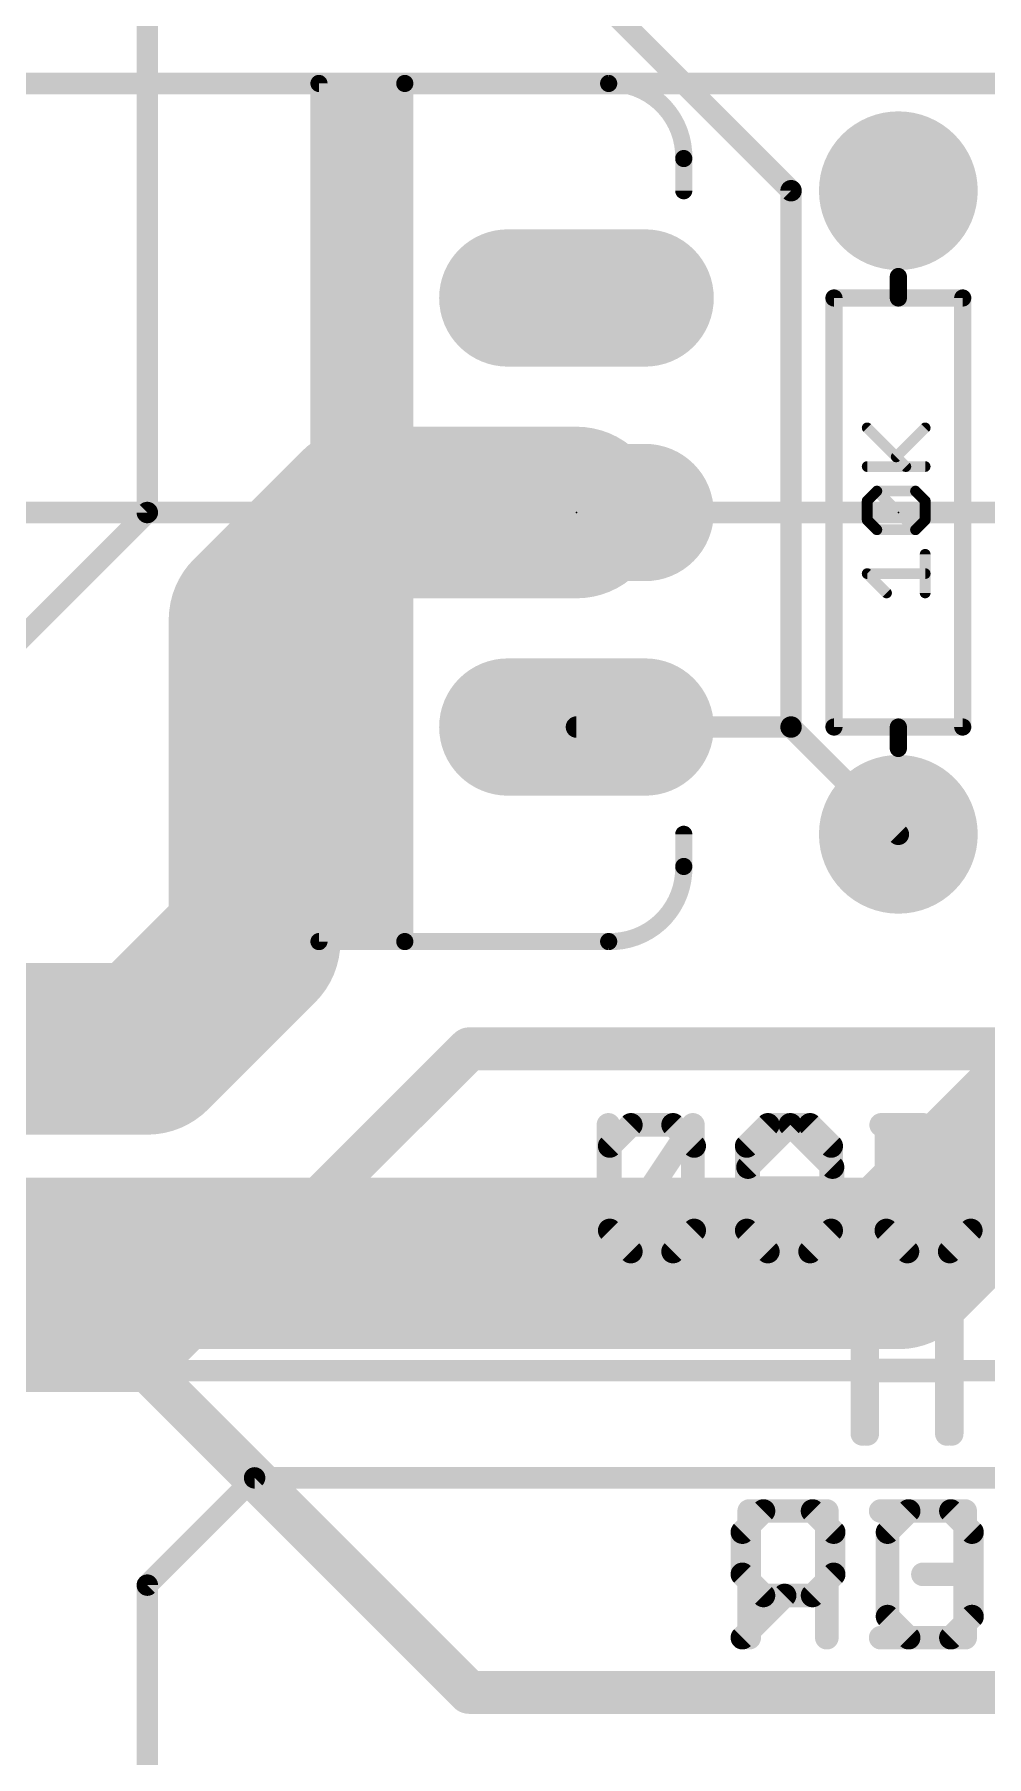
# Model space of a CAD drawing. Extents: x -15.6 to 82.7, y -6.5 to 54.7.
# Drawn here: x 22.79 to 34.06, y 22.1 to 42.49 of the extents above; entities that cross this region are included whole.
import ezdxf

# ---------------------------------------------------------------- set-up
doc = ezdxf.new("R2010")
doc.units = 0
for name, color, linetype in [('1', 12, 'CONTINUOUS'), ('16', 132, 'CONTINUOUS'), ('17', 110, 'CONTINUOUS'), ('21', 41, 'CONTINUOUS'), ('22', 40, 'CONTINUOUS'), ('23', 53, 'CONTINUOUS'), ('51', 53, 'CONTINUOUS')]:
    doc.layers.add(name, color=color, linetype=linetype)

# ---------------------------------------------------------------- blocks, each defined once
blk = doc.blocks.new('RECT')
blk.add_solid([(-0.5, -0.5), (0.5, -0.5), (-0.5, 0.5), (0.5, 0.5)])
blk = doc.blocks.new('LONGP100')
at = {"const_width": 1}
blk.add_lwpolyline([(-0.5, 0), (0.5, 0)], dxfattribs=at)
at = {"const_width": 0.5}
for points in [[(-0.5, 0.25, 1), (-0.5, -0.25)], [(0.5, -0.25, 1), (0.5, 0.25)]]:
    blk.add_lwpolyline(points, format="xyb", dxfattribs=at)
blk = doc.blocks.new('ROUNDP')
at = {"const_width": 0.5}
blk.add_lwpolyline([(0, -0.25, 1), (0, 0.25, 1), (0, -0.25)], format="xyb", dxfattribs=at)

msp = doc.modelspace()

# ---------------------------------------------------------------- linework, layer by layer
at = {"layer": '1'}
for points, const_width in [([(31.75, 40.64), (27.94, 44.45)], 0.254), ([(24.13, 36.83), (24.13, 43.18)], 0.254), ([(60.96, 41.91), (17.78, 41.91)], 0.254), ([(31.75, 34.29), (31.75, 40.64)], 0.254), ([(25.4, 35.56), (26.67, 36.83)], 2.032), ([(26.67, 36.83), (29.21, 36.83)], 2.032), ([(17.78, 36.83), (57.15, 36.83)], 0.254), ([(21.59, 34.29), (24.13, 36.83)], 0.254), ([(25.4, 31.75), (25.4, 35.56)], 2.032), ([(29.21, 34.29), (31.75, 34.29)], 0.254), ([(31.75, 34.29), (33.02, 33.02)], 0.254), ([(24.13, 30.48), (25.4, 31.75)], 2.032), ([(33.02, 27.94), (36.83, 31.75)], 2.032), ([(15.24, 30.48), (24.13, 30.48)], 2.032), ([(12.7, 27.94), (33.02, 27.94)], 2.032), ([(24.13, 24.13), (25.4, 25.4)], 0.254), ([(25.4, 25.4), (34.29, 25.4)], 0.254), ([(24.13, 16.51), (24.13, 24.13)], 0.254)]:
    msp.add_lwpolyline(points, dxfattribs=dict(at, const_width=const_width))
for points, const_width in [([(31.8135, 40.64, 1), (31.6865, 40.64)], 0.127), ([(31.7051, 40.5951, 1), (31.7949, 40.6849)], 0.127), ([(26.67, 37.338, 1), (26.67, 36.322)], 1.016), ([(27.0292, 36.4708, 1), (26.3108, 37.1892)], 1.016), ([(29.21, 36.322, 1), (29.21, 37.338)], 1.016), ([(24.1749, 36.7851, 1), (24.0851, 36.8749)], 0.127), ([(24.0665, 36.83, 1), (24.1935, 36.83)], 0.127), ([(25.908, 35.56, 1), (24.892, 35.56)], 1.016), ([(25.0408, 35.9192, 1), (25.7592, 35.2008)], 1.016), ([(29.21, 34.3535, 1), (29.21, 34.2265)], 0.127), ([(31.7949, 34.3349, 1), (31.7051, 34.2451)], 0.127), ([(31.6865, 34.29, 1), (31.8135, 34.29)], 0.127), ([(31.75, 34.2265, 1), (31.75, 34.3535)], 0.127), ([(32.9751, 32.9751, 1), (33.0649, 33.0649)], 0.127), ([(25.7592, 31.3908, 1), (25.0408, 32.1092)], 1.016), ([(24.892, 31.75, 1), (25.908, 31.75)], 1.016), ([(24.13, 29.972, 1), (24.13, 30.988)], 1.016), ([(23.7708, 30.8392, 1), (24.4892, 30.1208)], 1.016), ([(33.02, 27.432, 1), (33.02, 28.448)], 1.016), ([(32.6608, 28.2992, 1), (33.3792, 27.5808)], 1.016), ([(25.4, 25.4635, 1), (25.4, 25.3365)], 0.127), ([(25.4449, 25.3551, 1), (25.3551, 25.4449)], 0.127), ([(24.1935, 24.13, 1), (24.0665, 24.13)], 0.127), ([(24.0851, 24.1749, 1), (24.1749, 24.0851)], 0.127)]:
    msp.add_lwpolyline(points, format="xyb", dxfattribs=dict(at, const_width=const_width))
at = {"layer": '16', "const_width": 0.254}
for points in [[(17.78, 41.91), (60.96, 41.91)], [(57.15, 36.83), (17.78, 36.83)]]:
    msp.add_lwpolyline(points, dxfattribs=at)
at = {"layer": '21'}
for points, const_width in [([(26.162, 31.75), (26.162, 41.91)], 0.2032), ([(26.162, 41.91), (27.178, 41.91)], 0.2032), ([(27.178, 41.91), (29.591, 41.91)], 0.2032), ([(27.178, 41.91), (27.178, 31.75)], 0.2032), ([(30.48, 41.021), (30.48, 40.64)], 0.2032), ([(33.02, 39.37), (33.02, 39.624)], 0.2032), ([(32.258, 34.29), (32.258, 39.37)], 0.2032), ([(32.258, 39.37), (33.02, 39.37)], 0.2032), ([(33.02, 39.37), (33.782, 39.37)], 0.2032), ([(33.782, 39.37), (33.782, 34.29)], 0.2032), ([(33.1087, 37.3743), (32.6511, 37.8319)], 0.127), ([(32.9943, 37.4887), (33.3375, 37.8319)], 0.127), ([(32.6511, 37.3743), (33.3375, 37.3743)], 0.127), ([(32.6511, 36.9691), (32.7655, 37.0835)], 0.127), ([(32.7655, 37.0835), (33.2231, 37.0835)], 0.127), ([(33.2231, 36.6259), (32.7655, 37.0835)], 0.127), ([(33.2231, 37.0835), (33.3375, 36.9691)], 0.127), ([(32.6511, 36.7403), (32.6511, 36.9691)], 0.127), ([(33.3375, 36.9691), (33.3375, 36.7403)], 0.127), ([(32.7655, 36.6259), (32.6511, 36.7403)], 0.127), ([(33.3375, 36.7403), (33.2231, 36.6259)], 0.127), ([(33.2231, 36.6259), (32.7655, 36.6259)], 0.127), ([(33.3375, 35.8775), (33.3375, 36.3351)], 0.127), ([(32.8799, 35.8775), (32.6511, 36.1063)], 0.127), ([(32.6511, 36.1063), (33.3375, 36.1063)], 0.127), ([(33.02, 34.29), (32.258, 34.29)], 0.2032), ([(33.782, 34.29), (33.02, 34.29)], 0.2032), ([(33.02, 34.29), (33.02, 34.036)], 0.2032), ([(30.48, 32.639), (30.48, 33.02)], 0.2032), ([(27.178, 31.75), (26.162, 31.75)], 0.2032), ([(27.178, 31.75), (29.591, 31.75)], 0.2032), ([(24.13, 26.67), (27.94, 30.48)], 0.508), ([(27.94, 30.48), (45.72, 30.48)], 0.508), ([(29.8537, 29.5796), (29.6037, 29.3296)], 0.2794), ([(30.3536, 29.5796), (29.8537, 29.5796)], 0.2794), ([(30.6036, 29.3296), (30.3536, 29.5796)], 0.2794), ([(31.2409, 29.0796), (31.7408, 29.5796)], 0.2794), ([(31.7408, 29.5796), (32.2408, 29.0796)], 0.2794), ([(32.878, 29.5796), (32.878, 28.3297)], 0.2794), ([(33.8779, 28.3297), (33.8779, 29.5796)], 0.2794), ([(29.6037, 29.3296), (29.6037, 28.3297)], 0.2794), ([(31.2409, 28.0797), (31.2409, 29.0796)], 0.2794), ([(32.2408, 29.0796), (32.2408, 28.0797)], 0.2794), ([(31.2409, 28.8296), (32.2408, 28.8296)], 0.2794), ([(29.6037, 28.3297), (29.8537, 28.0797)], 0.2794), ([(30.3536, 28.0797), (30.6036, 28.3297)], 0.2794), ([(32.878, 28.3297), (33.128, 28.0797)], 0.2794), ([(33.628, 28.0797), (33.8779, 28.3297)], 0.2794), ([(29.8537, 28.0797), (30.3536, 28.0797)], 0.2794), ([(33.128, 28.0797), (33.628, 28.0797)], 0.2794), ([(32.6517, 25.9207), (32.6517, 27.4206)], 0.2794), ([(33.6516, 27.4206), (33.6516, 25.9207)], 0.2794), ([(10.16, 26.67), (24.13, 26.67)], 0.508), ([(24.13, 26.67), (27.94, 22.86)], 0.508), ([(32.6517, 26.6706), (33.6516, 26.6706)], 0.2794), ([(31.2547, 23.5077), (31.2547, 25.0076)], 0.2794), ([(31.2547, 25.0076), (32.0046, 25.0076)], 0.2794), ([(32.0046, 25.0076), (32.2546, 24.7576)], 0.2794), ([(33.1418, 25.0076), (32.8919, 24.7576)], 0.2794), ([(33.6418, 25.0076), (33.1418, 25.0076)], 0.2794), ([(33.8918, 24.7576), (33.6418, 25.0076)], 0.2794), ([(32.2546, 24.7576), (32.2546, 24.2576)], 0.2794), ([(32.8919, 24.7576), (32.8919, 23.7577)], 0.2794), ([(33.8918, 23.7577), (33.8918, 24.7576)], 0.2794), ([(32.2546, 24.2576), (32.0046, 24.0077)], 0.2794), ([(32.0046, 24.0077), (31.2547, 24.0077)], 0.2794), ([(32.8919, 23.7577), (33.1418, 23.5077)], 0.2794), ([(33.6418, 23.5077), (33.8918, 23.7577)], 0.2794), ([(33.1418, 23.5077), (33.6418, 23.5077)], 0.2794), ([(27.94, 22.86), (43.18, 22.86)], 0.508)]:
    msp.add_lwpolyline(points, dxfattribs=dict(at, const_width=const_width))
for points, const_width in [([(26.2128, 41.91, 1), (26.1112, 41.91)], 0.1016), ([(26.162, 41.9608, 1), (26.162, 41.8592)], 0.1016), ([(27.178, 41.9608, 1), (27.178, 41.8592)], 0.1016), ([(27.2288, 41.91, 1), (27.1272, 41.91)], 0.1016), ([(27.178, 41.8592, 1), (27.178, 41.9608)], 0.1016), ([(30.48, 41.021, 0.4286), (29.591, 41.91)], 0.2032), ([(29.5898, 41.9608, 1), (29.5922, 41.8592)], 0.1016), ([(29.591, 41.8592, 1), (29.591, 41.9608)], 0.1016), ([(30.5308, 41.021, 1), (30.4292, 41.021)], 0.1016), ([(30.4292, 41.0222, 1), (30.5308, 41.0198)], 0.1016), ([(30.4292, 40.64, 1), (30.5308, 40.64)], 0.1016), ([(33.0708, 39.624, 1), (32.9692, 39.624)], 0.1016), ([(32.3088, 39.37, 1), (32.2072, 39.37)], 0.1016), ([(32.258, 39.4208, 1), (32.258, 39.3192)], 0.1016), ([(33.02, 39.4208, 1), (33.02, 39.3192)], 0.1016), ([(32.9692, 39.37, 1), (33.0708, 39.37)], 0.1016), ([(33.02, 39.3192, 1), (33.02, 39.4208)], 0.1016), ([(33.8328, 39.37, 1), (33.7312, 39.37)], 0.1016), ([(33.782, 39.3192, 1), (33.782, 39.4208)], 0.1016), ([(32.6736, 37.8544, 1), (32.6287, 37.8095)], 0.0635), ([(33.36, 37.8095, 1), (33.315, 37.8544)], 0.0635), ([(32.9719, 37.5112, 1), (33.0168, 37.4663)], 0.0635), ([(32.6511, 37.4061, 1), (32.6511, 37.3426)], 0.0635), ([(33.0863, 37.3519, 1), (33.1312, 37.3968)], 0.0635), ([(33.3375, 37.3426, 1), (33.3375, 37.4061)], 0.0635), ([(32.7655, 37.1153, 1), (32.7655, 37.0518)], 0.0635), ([(32.788, 37.106, 1), (32.7431, 37.0611)], 0.0635), ([(32.788, 37.0611, 1), (32.7431, 37.106)], 0.0635), ([(33.2456, 37.106, 1), (33.2007, 37.0611)], 0.0635), ([(33.2231, 37.0518, 1), (33.2231, 37.1153)], 0.0635), ([(32.6829, 36.9691, 1), (32.6194, 36.9691)], 0.0635), ([(32.6287, 36.9916, 1), (32.6736, 36.9467)], 0.0635), ([(33.3693, 36.9691, 1), (33.3057, 36.9691)], 0.0635), ([(33.315, 36.9467, 1), (33.36, 36.9916)], 0.0635), ([(32.6194, 36.7403, 1), (32.6829, 36.7403)], 0.0635), ([(32.6736, 36.7628, 1), (32.6287, 36.7179)], 0.0635), ([(33.3057, 36.7403, 1), (33.3693, 36.7403)], 0.0635), ([(33.36, 36.7179, 1), (33.315, 36.7628)], 0.0635), ([(32.7655, 36.6577, 1), (32.7655, 36.5942)], 0.0635), ([(32.7431, 36.6035, 1), (32.788, 36.6484)], 0.0635), ([(33.2007, 36.6484, 1), (33.2456, 36.6035)], 0.0635), ([(33.2007, 36.6035, 1), (33.2456, 36.6484)], 0.0635), ([(33.2231, 36.5942, 1), (33.2231, 36.6577)], 0.0635), ([(33.3693, 36.3351, 1), (33.3057, 36.3351)], 0.0635), ([(32.6511, 36.138, 1), (32.6511, 36.0745)], 0.0635), ([(32.6736, 36.1287, 1), (32.6287, 36.0838)], 0.0635), ([(33.3375, 36.0745, 1), (33.3375, 36.138)], 0.0635), ([(32.8575, 35.855, 1), (32.9024, 35.9)], 0.0635), ([(33.3057, 35.8775, 1), (33.3693, 35.8775)], 0.0635), ([(32.258, 34.3408, 1), (32.258, 34.2392)], 0.1016), ([(32.2072, 34.29, 1), (32.3088, 34.29)], 0.1016), ([(33.02, 34.3408, 1), (33.02, 34.2392)], 0.1016), ([(33.0708, 34.29, 1), (32.9692, 34.29)], 0.1016), ([(33.02, 34.2392, 1), (33.02, 34.3408)], 0.1016), ([(33.7312, 34.29, 1), (33.8328, 34.29)], 0.1016), ([(33.782, 34.2392, 1), (33.782, 34.3408)], 0.1016), ([(32.9692, 34.036, 1), (33.0708, 34.036)], 0.1016), ([(30.5308, 33.02, 1), (30.4292, 33.02)], 0.1016), ([(29.591, 31.75, 0.4286), (30.48, 32.639)], 0.2032), ([(30.5308, 32.6402, 1), (30.4292, 32.6378)], 0.1016), ([(30.4292, 32.639, 1), (30.5308, 32.639)], 0.1016), ([(26.162, 31.8008, 1), (26.162, 31.6992)], 0.1016), ([(27.178, 31.8008, 1), (27.178, 31.6992)], 0.1016), ([(27.178, 31.6992, 1), (27.178, 31.8008)], 0.1016), ([(29.5922, 31.8008, 1), (29.5898, 31.6992)], 0.1016), ([(29.591, 31.6992, 1), (29.591, 31.8008)], 0.1016), ([(26.1112, 31.75, 1), (26.2128, 31.75)], 0.1016), ([(27.1272, 31.75, 1), (27.2288, 31.75)], 0.1016), ([(27.94, 30.607, 1), (27.94, 30.353)], 0.254), ([(28.0298, 30.3902, 1), (27.8502, 30.5698)], 0.254), ([(29.8537, 29.6494, 1), (29.8537, 29.5097)], 0.1397), ([(29.9031, 29.5302, 1), (29.8043, 29.629)], 0.1397), ([(30.403, 29.629, 1), (30.3042, 29.5302)], 0.1397), ([(30.3536, 29.5097, 1), (30.3536, 29.6494)], 0.1397), ([(31.7902, 29.629, 1), (31.6914, 29.5302)], 0.1397), ([(31.7902, 29.5302, 1), (31.6914, 29.629)], 0.1397), ([(32.9479, 29.5796, 1), (32.8082, 29.5796)], 0.1397), ([(33.9478, 29.5796, 1), (33.8081, 29.5796)], 0.1397), ([(29.5543, 29.379, 1), (29.6531, 29.2802)], 0.1397), ([(29.6735, 29.3296, 1), (29.5339, 29.3296)], 0.1397), ([(30.5542, 29.2802, 1), (30.653, 29.379)], 0.1397), ([(31.3107, 29.0796, 1), (31.171, 29.0796)], 0.1397), ([(31.1915, 29.129, 1), (31.2902, 29.0302)], 0.1397), ([(32.3106, 29.0796, 1), (32.1709, 29.0796)], 0.1397), ([(32.1914, 29.0302, 1), (32.2902, 29.129)], 0.1397), ([(31.2409, 28.8995, 1), (31.2409, 28.7598)], 0.1397), ([(32.2408, 28.7598, 1), (32.2408, 28.8995)], 0.1397), ([(29.6531, 28.3791, 1), (29.5543, 28.2803)], 0.1397), ([(29.5339, 28.3297, 1), (29.6735, 28.3297)], 0.1397), ([(30.653, 28.2803, 1), (30.5542, 28.3791)], 0.1397), ([(32.9274, 28.3791, 1), (32.8286, 28.2803)], 0.1397), ([(32.8082, 28.3297, 1), (32.9479, 28.3297)], 0.1397), ([(33.8081, 28.3297, 1), (33.9478, 28.3297)], 0.1397), ([(33.9273, 28.2803, 1), (33.8285, 28.3791)], 0.1397), ([(29.8537, 28.1496, 1), (29.8537, 28.0099)], 0.1397), ([(29.8043, 28.0303, 1), (29.9031, 28.1291)], 0.1397), ([(30.3042, 28.1291, 1), (30.403, 28.0303)], 0.1397), ([(30.3536, 28.0099, 1), (30.3536, 28.1496)], 0.1397), ([(31.171, 28.0797, 1), (31.3107, 28.0797)], 0.1397), ([(32.1709, 28.0797, 1), (32.3106, 28.0797)], 0.1397), ([(33.128, 28.1496, 1), (33.128, 28.0099)], 0.1397), ([(33.0786, 28.0303, 1), (33.1774, 28.1291)], 0.1397), ([(33.5786, 28.1291, 1), (33.6773, 28.0303)], 0.1397), ([(33.628, 28.0099, 1), (33.628, 28.1496)], 0.1397), ([(32.7216, 27.4206, 1), (32.5818, 27.4206)], 0.1397), ([(33.7215, 27.4206, 1), (33.5818, 27.4206)], 0.1397), ([(24.2198, 26.7598, 1), (24.0402, 26.5802)], 0.254), ([(24.13, 26.543, 1), (24.13, 26.797)], 0.254), ([(24.0402, 26.7598, 1), (24.2198, 26.5802)], 0.254), ([(32.6517, 26.7405, 1), (32.6517, 26.6008)], 0.1397), ([(33.6516, 26.6008, 1), (33.6516, 26.7405)], 0.1397), ([(32.5818, 25.9207, 1), (32.7216, 25.9207)], 0.1397), ([(33.5818, 25.9207, 1), (33.7215, 25.9207)], 0.1397), ([(31.2547, 25.0774, 1), (31.2547, 24.9377)], 0.1397), ([(31.3246, 25.0076, 1), (31.1849, 25.0076)], 0.1397), ([(32.054, 25.057, 1), (31.9552, 24.9582)], 0.1397), ([(32.0046, 24.9377, 1), (32.0046, 25.0774)], 0.1397), ([(33.1418, 25.0774, 1), (33.1418, 24.9377)], 0.1397), ([(33.1912, 24.9582, 1), (33.0924, 25.057)], 0.1397), ([(33.6912, 25.057, 1), (33.5924, 24.9582)], 0.1397), ([(33.6418, 24.9377, 1), (33.6418, 25.0774)], 0.1397), ([(32.3245, 24.7576, 1), (32.1848, 24.7576)], 0.1397), ([(32.2052, 24.7082, 1), (32.304, 24.807)], 0.1397), ([(32.9617, 24.7576, 1), (32.822, 24.7576)], 0.1397), ([(32.8425, 24.807, 1), (32.9412, 24.7082)], 0.1397), ([(33.9616, 24.7576, 1), (33.8219, 24.7576)], 0.1397), ([(33.8424, 24.7082, 1), (33.9412, 24.807)], 0.1397), ([(32.1848, 24.2576, 1), (32.3245, 24.2576)], 0.1397), ([(32.304, 24.2082, 1), (32.2052, 24.307)], 0.1397), ([(31.2547, 24.0775, 1), (31.2547, 23.9378)], 0.1397), ([(31.9552, 24.0571, 1), (32.054, 23.9583)], 0.1397), ([(32.0046, 23.9378, 1), (32.0046, 24.0775)], 0.1397), ([(32.9412, 23.8071, 1), (32.8425, 23.7083)], 0.1397), ([(33.9412, 23.7083, 1), (33.8424, 23.8071)], 0.1397), ([(32.822, 23.7577, 1), (32.9617, 23.7577)], 0.1397), ([(33.8219, 23.7577, 1), (33.9616, 23.7577)], 0.1397), ([(31.1849, 23.5077, 1), (31.3246, 23.5077)], 0.1397), ([(33.1418, 23.5775, 1), (33.1418, 23.4379)], 0.1397), ([(33.0924, 23.4583, 1), (33.1912, 23.5571)], 0.1397), ([(33.5924, 23.5571, 1), (33.6912, 23.4583)], 0.1397), ([(33.6418, 23.4379, 1), (33.6418, 23.5775)], 0.1397), ([(27.94, 22.987, 1), (27.94, 22.733)], 0.254), ([(27.8502, 22.7702, 1), (28.0298, 22.9498)], 0.254)]:
    msp.add_lwpolyline(points, format="xyb", dxfattribs=dict(at, const_width=const_width))
at = {"layer": '22'}
for points, const_width in [([(24.13, 26.67), (27.94, 30.48)], 0.508), ([(27.94, 30.48), (45.72, 30.48)], 0.508), ([(30.5881, 29.5796), (29.5882, 28.0797)], 0.2794), ([(29.5882, 28.0797), (29.5882, 29.5796)], 0.2794), ([(30.5881, 28.0797), (30.5881, 29.5796)], 0.2794), ([(31.2253, 29.3296), (31.4753, 29.5796)], 0.2794), ([(31.4753, 29.5796), (31.9753, 29.5796)], 0.2794), ([(31.9753, 29.5796), (32.2252, 29.3296)], 0.2794), ([(33.3167, 29.5796), (32.8167, 29.5796)], 0.2794), ([(33.0667, 28.0797), (33.0667, 29.5796)], 0.2794), ([(34.9538, 29.5796), (33.9539, 29.5796)], 0.2794), ([(31.2253, 28.3297), (31.2253, 29.3296)], 0.2794), ([(32.2252, 29.3296), (32.2252, 28.3297)], 0.2794), ([(31.4753, 28.0797), (31.2253, 28.3297)], 0.2794), ([(32.2252, 28.3297), (31.9753, 28.0797)], 0.2794), ([(31.9753, 28.0797), (31.4753, 28.0797)], 0.2794), ([(33.3167, 28.0797), (32.8167, 28.0797)], 0.2794), ([(32.5946, 27.4206), (32.5946, 25.9207)], 0.2794), ([(33.5945, 25.9207), (33.5945, 27.4206)], 0.2794), ([(10.16, 26.67), (24.13, 26.67)], 0.508), ([(24.13, 26.67), (27.94, 22.86)], 0.508), ([(33.5945, 26.6706), (32.5946, 26.6706)], 0.2794), ([(31.4237, 25.0076), (31.1738, 24.7576)], 0.2794), ([(32.1737, 25.0076), (31.4237, 25.0076)], 0.2794), ([(32.1737, 23.5077), (32.1737, 25.0076)], 0.2794), ([(32.8109, 25.0076), (33.8108, 25.0076)], 0.2794), ([(33.8108, 25.0076), (33.8108, 23.5077)], 0.2794), ([(31.1738, 24.7576), (31.1738, 24.2576)], 0.2794), ([(31.1738, 24.2576), (31.4237, 24.0077)], 0.2794), ([(33.8108, 24.2576), (33.3109, 24.2576)], 0.2794), ([(31.6737, 24.0077), (31.1738, 23.5077)], 0.2794), ([(31.4237, 24.0077), (32.1737, 24.0077)], 0.2794), ([(33.8108, 23.5077), (32.8109, 23.5077)], 0.2794), ([(27.94, 22.86), (45.72, 22.86)], 0.508)]:
    msp.add_lwpolyline(points, dxfattribs=dict(at, const_width=const_width))
for points, const_width in [([(27.94, 30.607, 1), (27.94, 30.353)], 0.254), ([(28.0298, 30.3902, 1), (27.8502, 30.5698)], 0.254), ([(29.658, 29.5796, 1), (29.5183, 29.5796)], 0.1397), ([(30.6579, 29.5796, 1), (30.5182, 29.5796)], 0.1397), ([(30.6462, 29.5408, 1), (30.53, 29.6183)], 0.1397), ([(31.4753, 29.6494, 1), (31.4753, 29.5097)], 0.1397), ([(31.5247, 29.5302, 1), (31.4259, 29.629)], 0.1397), ([(32.0247, 29.629, 1), (31.9259, 29.5302)], 0.1397), ([(31.9753, 29.5097, 1), (31.9753, 29.6494)], 0.1397), ([(32.8167, 29.6494, 1), (32.8167, 29.5097)], 0.1397), ([(33.1365, 29.5796, 1), (32.9968, 29.5796)], 0.1397), ([(33.3167, 29.5097, 1), (33.3167, 29.6494)], 0.1397), ([(33.9539, 29.6494, 1), (33.9539, 29.5097)], 0.1397), ([(31.2952, 29.3296, 1), (31.1555, 29.3296)], 0.1397), ([(31.1759, 29.379, 1), (31.2747, 29.2802)], 0.1397), ([(32.2951, 29.3296, 1), (32.1554, 29.3296)], 0.1397), ([(32.1758, 29.2802, 1), (32.2746, 29.379)], 0.1397), ([(31.2747, 28.3791, 1), (31.1759, 28.2803)], 0.1397), ([(31.1555, 28.3297, 1), (31.2952, 28.3297)], 0.1397), ([(32.1554, 28.3297, 1), (32.2951, 28.3297)], 0.1397), ([(32.2746, 28.2803, 1), (32.1758, 28.3791)], 0.1397), ([(29.53, 28.1184, 1), (29.6463, 28.041)], 0.1397), ([(29.5183, 28.0797, 1), (29.658, 28.0797)], 0.1397), ([(30.5182, 28.0797, 1), (30.6579, 28.0797)], 0.1397), ([(31.4753, 28.1496, 1), (31.4753, 28.0099)], 0.1397), ([(31.4259, 28.0303, 1), (31.5247, 28.1291)], 0.1397), ([(31.9259, 28.1291, 1), (32.0247, 28.0303)], 0.1397), ([(31.9753, 28.0099, 1), (31.9753, 28.1496)], 0.1397), ([(32.8167, 28.1496, 1), (32.8167, 28.0099)], 0.1397), ([(32.9968, 28.0797, 1), (33.1365, 28.0797)], 0.1397), ([(33.3167, 28.0099, 1), (33.3167, 28.1496)], 0.1397), ([(32.6645, 27.4206, 1), (32.5248, 27.4206)], 0.1397), ([(33.6644, 27.4206, 1), (33.5247, 27.4206)], 0.1397), ([(24.2198, 26.7598, 1), (24.0402, 26.5802)], 0.254), ([(24.13, 26.543, 1), (24.13, 26.797)], 0.254), ([(24.0402, 26.7598, 1), (24.2198, 26.5802)], 0.254), ([(32.5946, 26.7405, 1), (32.5946, 26.6008)], 0.1397), ([(33.5945, 26.6008, 1), (33.5945, 26.7405)], 0.1397), ([(32.5248, 25.9207, 1), (32.6645, 25.9207)], 0.1397), ([(33.5247, 25.9207, 1), (33.6644, 25.9207)], 0.1397), ([(31.4237, 25.0774, 1), (31.4237, 24.9377)], 0.1397), ([(31.4731, 24.9582, 1), (31.3743, 25.057)], 0.1397), ([(32.2435, 25.0076, 1), (32.1038, 25.0076)], 0.1397), ([(32.1737, 24.9377, 1), (32.1737, 25.0774)], 0.1397), ([(32.8109, 25.0774, 1), (32.8109, 24.9377)], 0.1397), ([(33.8807, 25.0076, 1), (33.741, 25.0076)], 0.1397), ([(33.8108, 24.9377, 1), (33.8108, 25.0774)], 0.1397), ([(31.2436, 24.7576, 1), (31.1039, 24.7576)], 0.1397), ([(31.1244, 24.807, 1), (31.2231, 24.7082)], 0.1397), ([(31.1039, 24.2576, 1), (31.2436, 24.2576)], 0.1397), ([(31.2231, 24.307, 1), (31.1244, 24.2082)], 0.1397), ([(33.3109, 24.3275, 1), (33.3109, 24.1878)], 0.1397), ([(33.8108, 24.1878, 1), (33.8108, 24.3275)], 0.1397), ([(31.4237, 24.0775, 1), (31.4237, 23.9378)], 0.1397), ([(31.3743, 23.9583, 1), (31.4731, 24.0571)], 0.1397), ([(31.7231, 23.9583, 1), (31.6243, 24.0571)], 0.1397), ([(32.1737, 23.9378, 1), (32.1737, 24.0775)], 0.1397), ([(31.1244, 23.5571, 1), (31.2231, 23.4583)], 0.1397), ([(32.1038, 23.5077, 1), (32.2435, 23.5077)], 0.1397), ([(32.8109, 23.5775, 1), (32.8109, 23.4379)], 0.1397), ([(33.741, 23.5077, 1), (33.8807, 23.5077)], 0.1397), ([(33.8108, 23.4379, 1), (33.8108, 23.5775)], 0.1397), ([(27.94, 22.987, 1), (27.94, 22.733)], 0.254), ([(27.8502, 22.7702, 1), (28.0298, 22.9498)], 0.254)]:
    msp.add_lwpolyline(points, format="xyb", dxfattribs=dict(at, const_width=const_width))
at = {"layer": '23'}
for p in [(29.21, 36.83), (33.02, 36.83)]:
    msp.add_point(p, dxfattribs=at)
at = {"layer": '51', "const_width": 0.254}
msp.add_lwpolyline([(-1.27, 26.67), (82.55, 26.67)], dxfattribs=at)

# ---------------------------------------------------------------- block references
at = {"layer": '17'}
for name, p, xscale, yscale, rotation in [('ROUNDP', (33.02, 40.64), 1.8796, 1.8796, 270), ('ROUNDP', (33.02, 40.64), 1.8796, 1.8796, 270), ('LONGP100', (29.21, 39.37), 1.6256, 1.6256, 180), ('LONGP100', (29.21, 39.37), 1.6256, 1.6256, 180), ('LONGP100', (29.21, 36.83), 1.6256, 1.6256, 180), ('LONGP100', (29.21, 36.83), 1.6256, 1.6256, 180), ('LONGP100', (29.21, 34.29), 1.6256, 1.6256, 180), ('LONGP100', (29.21, 34.29), 1.6256, 1.6256, 180), ('ROUNDP', (33.02, 33.02), 1.8796, 1.8796, 270), ('ROUNDP', (33.02, 33.02), 1.8796, 1.8796, 270)]:
    msp.add_blockref(name, p, dxfattribs=dict(at, xscale=xscale, yscale=yscale, rotation=rotation))
at = {"layer": '21', "xscale": 10.16, "yscale": 1.016, "rotation": 90}
msp.add_blockref('RECT', (26.67, 36.83), dxfattribs=at)

doc.saveas('drawing.dxf')
